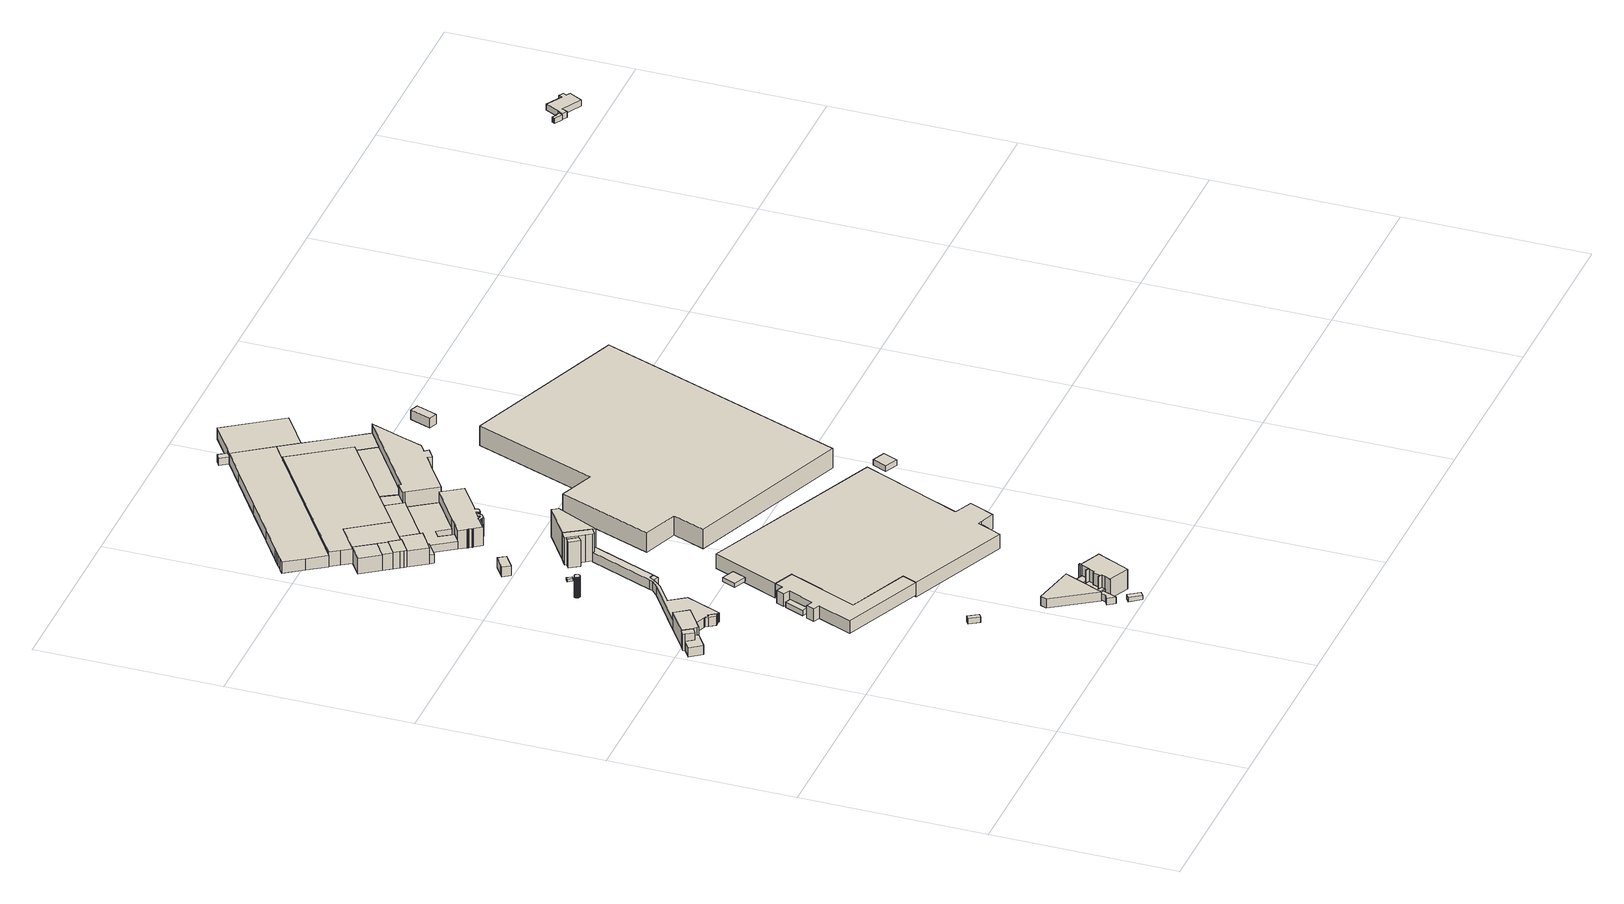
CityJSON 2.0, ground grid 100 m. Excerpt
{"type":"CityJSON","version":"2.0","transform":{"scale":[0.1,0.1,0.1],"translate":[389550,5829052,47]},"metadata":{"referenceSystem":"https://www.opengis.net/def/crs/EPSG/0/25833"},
"CityObjects":{
"building1":{"type":"Building","attributes":{"Gemeindeschluessel":"11000012","BezugspunktDach":"2200","function":"51009_1610","measuredHeight":5.23,"storeysAboveGround":0},"address":[{"country":"Germany","locality":"Berlin"}],"geometry":[{"type":"Solid","lod":"1","boundaries":[[[[0,1,2,3,4,5,6]],[[7,8,9,10,11,12,13]],[[7,13,6,5]],[[8,7,5,4]],[[9,8,4,3]],[[10,9,3,2]],[[11,10,2,1]],[[12,11,1,0]],[[13,12,0,6]]]]}]},
"building2":{"type":"Building","attributes":{"Gemeindeschluessel":"11000012","BezugspunktDach":"2200","function":"31001_2000","measuredHeight":3.01,"storeysAboveGround":1},"address":[{"country":"Germany","locality":"Berlin","thoroughfareNumber":"40 (7)","thoroughfareName":"Quickborner Straße"}],"geometry":[{"type":"Solid","lod":"1","boundaries":[[[[14,15,16,17]],[[18,19,20,21]],[[18,21,17,16]],[[19,18,16,15]],[[20,19,15,14]],[[21,20,14,17]]]]}]},
"building3":{"type":"Building","attributes":{"Gemeindeschluessel":"11000012","BezugspunktDach":"2200","function":"31001_2523","measuredHeight":3.15,"storeysAboveGround":1},"address":[{"country":"Germany","locality":"Berlin","thoroughfareNumber":"40 (3)","thoroughfareName":"Quickborner Straße"}],"geometry":[{"type":"Solid","lod":"1","boundaries":[[[[22,23,24,25]],[[26,27,28,29]],[[26,29,25,24]],[[27,26,24,23]],[[28,27,23,22]],[[29,28,22,25]]]]}]},
"building4":{"type":"Building","attributes":{"Gemeindeschluessel":"11000012","BezugspunktDach":"2200","function":"31001_2140","measuredHeight":11.89,"storeysAboveGround":4},"address":[{"country":"Germany","locality":"Berlin","thoroughfareNumber":"48 (3)","thoroughfareName":"Quickborner Straße"}],"geometry":[{"type":"Solid","lod":"1","boundaries":[[[[30,31,32,33,34,35,36,37,38,39,40,41,42,43,44,45,46,47,48,49,50,51,52,53]],[[54,55,56,57,58,59,60,61,62,63,64,65,66,67,68,69,70,71,72,73,74,75,76,77]],[[54,77,53,52]],[[55,54,52,51]],[[56,55,51,50]],[[57,56,50,49]],[[58,57,49,48]],[[59,58,48,47]],[[60,59,47,46]],[[61,60,46,45]],[[62,61,45,44]],[[63,62,44,43]],[[64,63,43,42]],[[65,64,42,41]],[[66,65,41,40]],[[67,66,40,39]],[[68,67,39,38]],[[69,68,38,37]],[[70,69,37,36]],[[71,70,36,35]],[[72,71,35,34]],[[73,72,34,33]],[[74,73,33,32]],[[75,74,32,31]],[[76,75,31,30]],[[77,76,30,53]]]]}]},
"building5":{"type":"Building","attributes":{"Gemeindeschluessel":"11000012","function":"31001_2142"},"address":[{"country":"Germany","locality":"Berlin","thoroughfareNumber":"48 (1)","thoroughfareName":"Quickborner Straße"}],"children":["building5-1","building5-2","building5-3","building5-4","building5-5","building5-6","building5-7"]},
"building5-1":{"type":"BuildingPart","attributes":{"BezugspunktDach":"2200","measuredHeight":5.34,"storeysAboveGround":1},"parents":["building5"],"geometry":[{"type":"MultiSurface","lod":"1","boundaries":[[[78,79,80,81,82,83]],[[84,85,86,87,88,89]],[[84,89,83,82]],[[86,85,90,85,86,80]],[[86,91,87]],[[88,87,79,78]],[[89,88,78,83]],[[85,84,82,81]],[[81,80,86,85,90]],[[87,91,92,79]],[[80,92,91,86]]]}]},
"building5-2":{"type":"BuildingPart","attributes":{"BezugspunktDach":"2200","measuredHeight":5.48,"storeysAboveGround":1},"parents":["building5"],"geometry":[{"type":"MultiSurface","lod":"1","boundaries":[[[6,5,4,3,2,93,94,95,96,97,98,99,100,101,102,103,104,105,106,107,108,109,110,111]],[[112,113,114,115,116,117,118,119,120,121,122,123,124,125,126,127,128,129,130,131,132,133,134,135]],[[112,135,111,136,137,110]],[[113,112,138,137,139,140,141]],[[114,113,109,108]],[[115,114,108,107]],[[116,115,107,106]],[[117,116,106,105]],[[118,117,142,143,144,104]],[[119,118,145,144,146]],[[120,119,146,147,102]],[[121,120,102,101]],[[122,121,101,100]],[[123,122,100,99]],[[124,123,99,98]],[[125,124,98,97]],[[126,125,97,96]],[[127,126,96,95]],[[128,127,95,94]],[[129,128,94,93]],[[130,129,93,2]],[[131,130,2,3]],[[132,131,3,4]],[[133,132,4,5]],[[134,133,5,6]],[[135,134,6,111]],[[110,137,136,111]],[[141,140,148,109]],[[148,140,139,149]],[[110,149,139,137,138]],[[105,104,144,143,142]],[[146,144,145,104,103]],[[103,102,147,146]]]}]},
"building5-3":{"type":"BuildingPart","attributes":{"BezugspunktDach":"2200","measuredHeight":9.64,"storeysAboveGround":1},"parents":["building5"],"geometry":[{"type":"MultiSurface","lod":"1","boundaries":[[[150,151,152,153,154,155,156,157,158,159]],[[141,140,139,137,136,87,91,86,160,161]],[[141,161,159,158]],[[148,109,158,157]],[[149,148,140,157,156]],[[137,110,149,139,156,155]],[[111,110,137,155,154]],[[87,136,154,153]],[[92,79,153,152]],[[80,92,91,152,151]],[[162,163,80,151,150]],[[161,164,162,160,150,159]],[[140,141,109,148]],[[139,140,148,149]],[[139,149,110,137]],[[136,137,110,111]],[[91,87,79,92]],[[86,91,92,80]],[[160,86,80,163,162]],[[160,162,164,161]]]}]},
"building5-4":{"type":"BuildingPart","attributes":{"BezugspunktDach":"2200","measuredHeight":9.43,"storeysAboveGround":1},"parents":["building5"],"geometry":[{"type":"MultiSurface","lod":"1","boundaries":[[[165,166,163,164,167]],[[161,86,85,84,168]],[[161,168,167,164]],[[80,86,169]],[[81,80,163,166]],[[84,82,81,85,166,165]],[[168,84,165,167]],[[92,91,86,80]],[[169,86,160,162,163]],[[161,164,162,160]],[[85,86,80,81]],[[85,81,82,84]]]}]},
"building5-5":{"type":"BuildingPart","attributes":{"BezugspunktDach":"2200","measuredHeight":15.79,"storeysAboveGround":1},"parents":["building5"],"geometry":[{"type":"MultiSurface","lod":"1","boundaries":[[[170,171,172,173,174,175]],[[176,177,178,147,146,179]],[[176,179,175,174]],[[177,176,174,173]],[[178,177,173,172]],[[147,178,172,171]],[[146,103,102,171,170]],[[147,180,102,103,146]],[[146,170,175,179]]]}]},
"building5-6":{"type":"BuildingPart","attributes":{"BezugspunktDach":"2200","measuredHeight":15.84,"storeysAboveGround":1},"parents":["building5"],"geometry":[{"type":"MultiSurface","lod":"1","boundaries":[[[181,182,183,184,185,186,187,188,189,190]],[[191,179,146,144,143,192,193,194,195,196]],[[191,196,190,189]],[[179,191,189,188]],[[170,175,179,188,187]],[[197,104,103,198,187,186]],[[143,105,104,186,185]],[[192,143,185,184]],[[193,192,184,183]],[[194,193,183,182]],[[199,200,182,181]],[[196,195,181,190]],[[146,179,175,170]],[[144,146,198,103,104,197]],[[144,104,105,143]],[[195,194,200,199]]]}]},
"building5-7":{"type":"BuildingPart","attributes":{"BezugspunktDach":"2200","measuredHeight":15.63,"storeysAboveGround":1},"parents":["building5"],"geometry":[{"type":"MultiSurface","lod":"1","boundaries":[[[201,200,199,202]],[[195,194,203,204]],[[195,204,202,199]],[[203,194,200,201]],[[204,203,201,202]],[[205,194,195,199,200]]]}]},
"building6":{"type":"Building","attributes":{"Gemeindeschluessel":"11000012","BezugspunktDach":"2200","function":"51009_1610","measuredHeight":3.79,"storeysAboveGround":0},"address":[{"country":"Germany","locality":"Berlin"}],"geometry":[{"type":"Solid","lod":"1","boundaries":[[[[206,207,208,209,210]],[[211,212,213,214,215]],[[211,215,210,209]],[[212,211,209,208]],[[213,212,208,207]],[[214,213,207,206]],[[215,214,206,210]]]]}]},
"building7":{"type":"Building","attributes":{"Gemeindeschluessel":"11000012","BezugspunktDach":"2200","function":"51009_1610","measuredHeight":5.2,"storeysAboveGround":0},"address":[{"country":"Germany","locality":"Berlin"}],"geometry":[{"type":"Solid","lod":"1","boundaries":[[[[216,100,99,98,97]],[[217,218,219,220,221]],[[217,221,97,98]],[[218,217,98,99]],[[219,218,99,100]],[[220,219,100,216]],[[221,220,216,97]]]]}]},
"building8":{"type":"Building","attributes":{"Gemeindeschluessel":"11000012","function":"31001_2060"},"address":[{"country":"Germany","locality":"Berlin","thoroughfareNumber":"40 (5)","thoroughfareName":"Quickborner Straße"}],"children":["building8-1","building8-2","building8-3"]},
"building8-1":{"type":"BuildingPart","attributes":{"BezugspunktDach":"2200","measuredHeight":5.19,"storeysAboveGround":1},"parents":["building8"],"geometry":[{"type":"Solid","lod":"1","boundaries":[[[[222,223,224,225,226,227,228]],[[229,230,231,232,233,234,235]],[[229,235,228,227]],[[230,229,227,226]],[[231,230,226,225]],[[232,231,225,224]],[[233,232,236,237,224,223],[236,233,238,239]],[[234,233,223,222]],[[235,234,222,228]],[[238,233,236,239]],[[224,237,236,232]]]]}]},
"building8-2":{"type":"BuildingPart","attributes":{"BezugspunktDach":"2200","measuredHeight":4.82,"storeysAboveGround":1},"parents":["building8"],"geometry":[{"type":"Solid","lod":"1","boundaries":[[[[240,241,242,243,244,245,246,247,248,249,250,251,239,238]],[[236,252,253,254,255,256,257,258,259,260,261,262,263,233]],[[253,252,251,250]],[[254,253,250,249]],[[255,254,249,248]],[[256,255,248,247]],[[257,256,247,246]],[[258,257,246,245]],[[259,258,245,244]],[[260,259,244,243]],[[261,260,243,242]],[[262,261,242,241]],[[263,262,241,240]],[[233,263,240,238]],[[236,233,238,239]],[[252,236,239,251]]]]}]},
"building8-3":{"type":"BuildingPart","attributes":{"BezugspunktDach":"2200","measuredHeight":5.19,"storeysAboveGround":1},"parents":["building8"],"geometry":[{"type":"Solid","lod":"1","boundaries":[[[[264,265,266,267,268,224,237]],[[232,269,270,271,272,252,236]],[[269,232,224,268]],[[270,269,268,267]],[[271,270,267,266]],[[272,271,266,265]],[[252,272,265,264]],[[239,251,252,264,237]],[[232,236,239,237,224]],[[236,252,251,239]]]]}]},
"building9":{"type":"Building","attributes":{"Gemeindeschluessel":"11000012","BezugspunktDach":"2200","function":"31001_2463","measuredHeight":2.55,"storeysAboveGround":1},"address":[{"country":"Germany","locality":"Berlin","thoroughfareNumber":"40 (4)","thoroughfareName":"Quickborner Straße"}],"geometry":[{"type":"Solid","lod":"1","boundaries":[[[[273,274,275,276]],[[277,278,279,280]],[[277,280,276,275]],[[278,277,275,274]],[[279,278,274,273]],[[280,279,273,276]]]]}]},
"building10":{"type":"Building","attributes":{"Gemeindeschluessel":"11000012","BezugspunktDach":"2200","function":"31001_2523","measuredHeight":1.41,"storeysAboveGround":1},"address":[{"country":"Germany","locality":"Berlin","thoroughfareNumber":"48 (4)","thoroughfareName":"Quickborner Straße"}],"geometry":[{"type":"Solid","lod":"1","boundaries":[[[[281,282,283,284]],[[285,286,287,288]],[[285,288,284,283]],[[286,285,283,282]],[[287,286,282,281]],[[288,287,281,284]]]]}]},
"building11":{"type":"Building","attributes":{"Gemeindeschluessel":"11000012","BezugspunktDach":"2200","function":"31001_2463","measuredHeight":2.36,"storeysAboveGround":1},"address":[{"country":"Germany","locality":"Berlin","thoroughfareNumber":"40 (2)","thoroughfareName":"Quickborner Straße"}],"geometry":[{"type":"Solid","lod":"1","boundaries":[[[[289,290,291,292]],[[293,294,295,296]],[[293,296,292,291]],[[294,293,291,290]],[[295,294,290,289]],[[296,295,289,292]]]]}]},
"building12":{"type":"Building","attributes":{"Gemeindeschluessel":"11000012","BezugspunktDach":"2200","function":"51009_1610","measuredHeight":5.65,"storeysAboveGround":0},"address":[{"country":"Germany","locality":"Berlin"}],"geometry":[{"type":"Solid","lod":"1","boundaries":[[[[297,298,299,300,301]],[[302,303,304,305,306]],[[302,306,301,300]],[[303,302,300,299]],[[304,303,299,298]],[[305,304,298,297]],[[306,305,297,301]]]]}]},
"building13":{"type":"Building","attributes":{"Gemeindeschluessel":"11000012","BezugspunktDach":"2200","function":"31001_2020","measuredHeight":11.78,"storeysAboveGround":3},"address":[{"country":"Germany","locality":"Berlin","thoroughfareNumber":"40","thoroughfareName":"Quickborner Straße"}],"geometry":[{"type":"Solid","lod":"1","boundaries":[[[[307,308,309,310,311,312,313,314,315,316,317,318,319,320,321,322,323,324,325,326,327,328]],[[261,260,259,258,257,256,255,254,253,252,272,271,270,329,330,331,332,333,334,335,336,337]],[[261,337,328,327]],[[260,261,327,326]],[[259,260,326,325]],[[258,259,325,324]],[[257,258,324,323]],[[256,257,323,322]],[[255,256,322,321]],[[254,255,321,320]],[[253,254,320,319]],[[252,253,319,318]],[[272,252,318,317]],[[271,272,317,316]],[[270,271,316,315]],[[329,270,315,314]],[[330,329,314,313]],[[331,330,313,312]],[[332,331,312,311]],[[333,332,311,310]],[[334,333,310,309]],[[335,334,309,308]],[[336,335,308,307]],[[337,336,307,328]]]]}]},
"building14":{"type":"Building","attributes":{"Gemeindeschluessel":"11000012","function":"31001_2100"},"address":[{"country":"Germany","locality":"Berlin","thoroughfareNumber":"1 (4)","thoroughfareName":"Zerpenschleuser Ring"}],"children":["building14-1","building14-2","building14-3","building14-4","building14-5","building14-6"]},
"building14-1":{"type":"BuildingPart","attributes":{"BezugspunktDach":"2200","measuredHeight":8.54,"storeysAboveGround":2},"parents":["building14"],"geometry":[{"type":"MultiSurface","lod":"1","boundaries":[[[338,339,340,341,342,343,344]],[[345,346,347,348,349,350,351]],[[345,351,344,343]],[[346,345,343,342]],[[347,346,342,341]],[[350,349,352,353,338]],[[348,347,341,340]],[[349,348,340,339]],[[339,338,353,352]],[[344,351,350,338]]]}]},
"building14-2":{"type":"BuildingPart","attributes":{"BezugspunktDach":"2200","measuredHeight":9.88,"storeysAboveGround":2},"parents":["building14"],"geometry":[{"type":"MultiSurface","lod":"1","boundaries":[[[354,355,356,357,358,359]],[[349,348,360,361,362,363]],[[364,365,359,358]],[[349,363,366,367,352]],[[368,340,339,358,357]],[[369,370,371,357,356]],[[361,360,356,355]],[[362,361,355,354]],[[363,362,354,359]],[[352,367,366,365,364]],[[348,349,339,340,368]],[[360,348,372,340,371,370,369]]]}]},
"building14-3":{"type":"BuildingPart","attributes":{"BezugspunktDach":"2200","measuredHeight":9.38,"storeysAboveGround":2},"parents":["building14"],"geometry":[{"type":"MultiSurface","lod":"1","boundaries":[[[373,374,375,376,370]],[[347,377,378,379,360]],[[347,341,340,348,380,360,348,371,376]],[[377,347,376,375]],[[378,377,375,374]],[[381,382,383,384,385,379,378,374,373]],[[360,379,373,370]],[[380,348,340,341,347]],[[370,371,348,360]],[[385,384,383,382,381]]]}]},
"building14-4":{"type":"BuildingPart","attributes":{"BezugspunktDach":"2200","measuredHeight":9.22,"storeysAboveGround":2},"parents":["building14"],"geometry":[{"type":"MultiSurface","lod":"1","boundaries":[[[386,387,388,389,390]],[[391,351,350,392,393]],[[391,393,390,389]],[[351,391,389,388]],[[338,344,388,387]],[[392,350,394,353,395,396]],[[393,392,386,390]],[[350,351,344,338]],[[396,395,353,394,387,386]]]}]},
"building14-5":{"type":"BuildingPart","attributes":{"BezugspunktDach":"2200","measuredHeight":9.21,"storeysAboveGround":2},"parents":["building14"],"geometry":[{"type":"MultiSurface","lod":"1","boundaries":[[[365,364,397,398]],[[353,352,367,395]],[[353,387,386,398,397]],[[339,338,399,397,364]],[[395,367,365,398]],[[395,386,387,353]],[[352,353,399,338,339]],[[400,367,352,364,365]]]}]},
"building14-6":{"type":"BuildingPart","attributes":{"BezugspunktDach":"2200","measuredHeight":5.09,"storeysAboveGround":2},"parents":["building14"],"geometry":[{"type":"Solid","lod":"1","boundaries":[[[[401,402,382,381]],[[383,403,404,384]],[[403,383,382,402]],[[404,403,402,401]],[[384,404,401,381]],[[383,384,381,382]]]]}]},
"building15":{"type":"Building","attributes":{"Gemeindeschluessel":"11000012","function":"31001_2111"},"address":[{"country":"Germany","locality":"Berlin","thoroughfareNumber":"40 (1)","thoroughfareName":"Quickborner Straße"}],"children":["building15-1","building15-2"]},
"building15-1":{"type":"BuildingPart","attributes":{"BezugspunktDach":"2200","measuredHeight":8.39,"storeysAboveGround":1},"parents":["building15"],"geometry":[{"type":"MultiSurface","lod":"1","boundaries":[[[405,406,407,408,409,410,411,412,413,414,415,416,417,418,419,420]],[[421,422,423,424,425,426,427,428,429,430,431,432,433,434,435,436]],[[421,436,420,419],[437,438,419,420]],[[422,421,419,438,439,418]],[[423,422,418,417]],[[424,423,417,416]],[[425,424,416,415]],[[426,425,415,414]],[[427,426,414,413]],[[428,427,413,412]],[[429,428,412,411]],[[430,429,411,410]],[[431,430,410,409]],[[432,431,409,408]],[[433,432,408,407]],[[434,433,407,406]],[[435,434,406,440,441]],[[436,435,405,420],[441,437,420,405]],[[419,438,437,420]],[[418,439,438,419]],[[441,440,406,405]],[[420,437,441,405]]]}]},
"building15-2":{"type":"BuildingPart","attributes":{"BezugspunktDach":"2200","measuredHeight":7.33,"storeysAboveGround":1},"parents":["building15"],"geometry":[{"type":"Solid","lod":"1","boundaries":[[[[406,405,420,419,418,442,443,444,445,446,447,448,449,450]],[[451,452,453,454,455,456,457,458,439,438,437,441,440,459]],[[451,459,450,449]],[[452,451,449,448]],[[453,452,448,447]],[[454,453,447,446]],[[455,454,446,445]],[[456,455,445,444]],[[457,456,444,443]],[[458,457,443,442]],[[439,458,442,418]],[[459,440,406,450]],[[439,418,419,438]],[[437,438,419,420]],[[441,437,420,405]],[[440,441,405,406]]]]}]},
"building16":{"type":"Building","attributes":{"Gemeindeschluessel":"11000012","BezugspunktDach":"2200","function":"51009_1610","measuredHeight":10.69,"storeysAboveGround":0},"address":[{"country":"Germany","locality":"Berlin"}],"geometry":[{"type":"Solid","lod":"1","boundaries":[[[[460,461,462,463,464,465,466,467,468,469,470,471,472,473,474,475,476,477,478,479,480,481,482,483,484,485,486,487,488]],[[489,490,491,492,493,494,495,496,497,498,499,500,501,502,503,504,505,506,507,508,509,510,511,512,513,514,515,516,517]],[[489,517,488,487]],[[490,489,487,486]],[[491,490,486,485]],[[492,491,485,484]],[[493,492,484,483]],[[494,493,483,482]],[[495,494,482,481]],[[496,495,481,480]],[[497,496,480,479]],[[498,497,479,478]],[[499,498,478,477]],[[500,499,477,476]],[[501,500,476,475]],[[502,501,475,474]],[[503,502,474,473]],[[504,503,473,472]],[[505,504,472,471]],[[506,505,471,470]],[[507,506,470,469]],[[508,507,469,468]],[[509,508,468,467]],[[510,509,467,466]],[[511,510,466,465]],[[512,511,465,464]],[[513,512,464,463]],[[514,513,463,462]],[[515,514,462,461]],[[516,515,461,460]],[[517,516,460,488]]]]}]},
"building17":{"type":"Building","attributes":{"Gemeindeschluessel":"11000012","BezugspunktDach":"2200","function":"31001_2100","measuredHeight":4.35,"storeysAboveGround":1},"address":[{"country":"Germany","locality":"Berlin","thoroughfareNumber":"1 (2)","thoroughfareName":"Zerpenschleuser Ring"}],"geometry":[{"type":"Solid","lod":"1","boundaries":[[[[518,519,520,521,522,523,524,525,526,527]],[[528,529,530,531,532,533,534,535,536,537]],[[528,537,527,526]],[[529,528,526,525]],[[530,529,525,524]],[[531,530,524,523]],[[532,531,523,522]],[[533,532,522,521]],[[534,533,521,520]],[[535,534,520,519]],[[536,535,519,518]],[[537,536,518,527]]]]}]},
"building18":{"type":"Building","attributes":{"Gemeindeschluessel":"11000012","BezugspunktDach":"2200","function":"31001_2020","measuredHeight":10.64,"storeysAboveGround":3},"address":[{"country":"Germany","locality":"Berlin","thoroughfareNumber":"1","thoroughfareName":"Zerpenschleuser Ring"}],"geometry":[{"type":"Solid","lod":"1","boundaries":[[[[538,539,540,541,542,543,544,545,546,547,548,549,550,551,552,553,554,555,556,557,558,559,560,561,562,563,564,565,566,567,568,569,570,571,572,573,574,575,576,577,578,579,580,581]],[[534,531,530,582,583,584,585,586,587,588,589,590,591,592,593,594,595,596,597,598,599,600,601,602,603,604,605,606,607,608,609,610,611,612,613,614,615,616,617,618,619,620,621,535]],[[534,535,581,580]],[[531,534,580,579]],[[530,531,579,578]],[[582,530,578,577]],[[583,582,577,576]],[[584,583,576,575]],[[585,584,575,574]],[[586,585,574,573]],[[587,586,573,572]],[[588,587,572,571]],[[589,588,571,570]],[[590,589,570,569]],[[591,590,569,568]],[[592,591,568,567]],[[593,592,567,566]],[[594,593,566,565]],[[595,594,565,564]],[[596,595,564,563]],[[597,596,563,562]],[[598,597,562,561]],[[599,598,561,560]],[[600,599,560,559]],[[601,600,559,558]],[[602,601,558,557]],[[603,602,557,556]],[[604,603,556,555]],[[605,604,555,554]],[[606,605,554,553]],[[607,606,553,552]],[[608,607,552,551]],[[609,608,551,550]],[[610,609,550,549]],[[611,610,549,548]],[[612,611,548,547]],[[613,612,547,546]],[[614,613,546,545]],[[615,614,545,544]],[[616,615,544,543]],[[617,616,543,542]],[[618,617,542,541]],[[619,618,541,540]],[[620,619,540,539]],[[621,620,539,538]],[[535,621,538,581]]]]}]},
"building19":{"type":"Building","attributes":{"Gemeindeschluessel":"11000012","BezugspunktDach":"2200","function":"51009_1610","measuredHeight":5.37,"storeysAboveGround":0},"address":[{"country":"Germany","locality":"Berlin"}],"geometry":[{"type":"Solid","lod":"1","boundaries":[[[[622,623,624,625]],[[626,627,628,629]],[[626,629,625,624]],[[627,626,624,623]],[[628,627,623,622]],[[629,628,622,625]]]]}]},
"building20":{"type":"Building","attributes":{"Gemeindeschluessel":"11000012","function":"31001_2111"},"address":[{"country":"Germany","locality":"Berlin","thoroughfareNumber":"1 (3)","thoroughfareName":"Zerpenschleuser Ring"}],"children":["building20-1","building20-2","building20-3","building20-4","building20-5","building20-6","building20-7","building20-8","building20-9"]},
"building20-1":{"type":"BuildingPart","attributes":{"BezugspunktDach":"2200","measuredHeight":6.52,"storeysAboveGround":1},"parents":["building20"],"geometry":[{"type":"MultiSurface","lod":"1","boundaries":[[[630,631,632,633,634,635,636,637,638,639,640,641,642,643]],[[644,645,646,647,648,649,650,651,652,653,654,655,656,657]],[[644,657,643,642]],[[645,644,642,641]],[[646,645,641,640]],[[647,646,640,639]],[[648,647,639,638]],[[649,648,638,637]],[[650,649,637,636]],[[651,650,636,635]],[[652,651,635,634]],[[658,632,633,632]],[[655,654,659,660,661]],[[656,655,631,630]],[[657,656,630,643]],[[653,652,634,633]],[[654,653,633,632,658]],[[661,660,659,632,631]]]}]},
"building20-2":{"type":"BuildingPart","attributes":{"BezugspunktDach":"2200","measuredHeight":5.79,"storeysAboveGround":1},"parents":["building20"],"geometry":[{"type":"MultiSurface","lod":"1","boundaries":[[[662,663,664,665,666,667,668]],[[669,670,671,672,673,674,675]],[[669,675,668,667]],[[670,669,667,346,676]],[[673,672,664,663]],[[674,673,663,662]],[[675,674,662,668]],[[676,346,667,666]],[[671,677,678,665]],[[670,666,678,677]],[[679,672,671,665,664]]]}]},
"building20-3":{"type":"BuildingPart","attributes":{"BezugspunktDach":"2200","measuredHeight":7.46,"storeysAboveGround":1},"parents":["building20"],"geometry":[{"type":"MultiSurface","lod":"1","boundaries":[[[680,681,682,683,684,685]],[[686,687,688,671,677,670]],[[686,670,666,676,689]],[[678,665,671,681,680]],[[666,678,677,680,685]],[[689,676,666,685,684]],[[687,686,684,683]],[[688,690,687,683,682]],[[671,688,682,681]],[[677,671,665,678]],[[670,677,678,666]]]}]},
"building20-4":{"type":"BuildingPart","attributes":{"BezugspunktDach":"2200","measuredHeight":6.27,"storeysAboveGround":1},"parents":["building20"],"geometry":[{"type":"MultiSurface","lod":"1","boundaries":[[[691,692,693,694,695]],[[696,697,698,688,686]],[[696,686,684,689,699,694]],[[684,683,682,691,695]],[[700,688,687]],[[695,694,699,689,684]],[[696,694,693,697]],[[701,698,697,693,692]],[[698,692,691,688]],[[702,686,700,687,683,684]],[[687,688,682,683]]]}]},
"building20-5":{"type":"BuildingPart","attributes":{"BezugspunktDach":"2200","measuredHeight":6.49,"storeysAboveGround":1},"parents":["building20"],"geometry":[{"type":"MultiSurface","lod":"1","boundaries":[[[703,704,705,706,707,633,632]],[[653,708,709,710,697,696,654]],[[709,708,707,706]],[[710,709,706,705]],[[694,693,704,703]],[[654,696,699,660]],[[654,632,633,653]],[[708,653,633,707]],[[693,697,710,705,704]],[[696,697,693,694]],[[660,699,703,632]]]}]},
"building20-6":{"type":"BuildingPart","attributes":{"BezugspunktDach":"2200","measuredHeight":6.54,"storeysAboveGround":1},"parents":["building20"],"geometry":[{"type":"MultiSurface","lod":"1","boundaries":[[[707,711,712,713,714,634]],[[715,716,717,718,708,652]],[[719,720,634,714]],[[715,652,721,722]],[[716,715,714,713]],[[717,716,713,712]],[[718,717,712,711]],[[708,718,711,707]],[[633,707,708,707,634]],[[722,721,720,719]],[[652,653,633,634]],[[653,708,707,633]]]}]},
"building20-7":{"type":"BuildingPart","attributes":{"BezugspunktDach":"2200","measuredHeight":8.55,"storeysAboveGround":1},"parents":["building20"],"geometry":[{"type":"MultiSurface","lod":"1","boundaries":[[[723,724,343,342,725,726,727]],[[660,699,346,345,391,728,661]],[[729,632,631,727,726]],[[699,703,632,726,725]],[[730,667,666,685,684,695,694,725,342]],[[345,346,342,343]],[[391,345,343,724]],[[728,391,724,723]],[[661,728,723,727]],[[660,661,731,631,632,729]],[[660,632,703,699]],[[346,676,666,667,730]],[[732,676,689,684,685,666]],[[689,699,694,695,684]]]}]},
"building20-8":{"type":"BuildingPart","attributes":{"BezugspunktDach":"2200","measuredHeight":11.97,"storeysAboveGround":1},"parents":["building20"],"geometry":[{"type":"MultiSurface","lod":"1","boundaries":[[[733,734,735,736,737,738,739,740,741,742,743,744,745,746]],[[747,748,749,750,751,752,753,754,755,756,757,758,759,760]],[[682,681,671,688,747,760,746,745]],[[692,691,745,744]],[[748,747,688,698]],[[749,748,698,697,693,692,761,744,743],[697,710,705,704]],[[750,749,743,742]],[[751,750,742,741]],[[752,751,741,740]],[[753,752,740,739]],[[754,753,739,738]],[[755,754,738,737]],[[756,755,737,736]],[[757,756,736,735]],[[758,757,735,734]],[[759,758,734,733]],[[665,664,733,746]],[[760,759,762,672,671,763]],[[688,671,681,682]],[[698,688,691,692]],[[761,692,693,697,698]],[[705,710,697,704]],[[763,671,672,762,664,665]]]}]},
"building20-9":{"type":"BuildingPart","attributes":{"BezugspunktDach":"2200","measuredHeight":5.06,"storeysAboveGround":1},"parents":["building20"],"geometry":[{"type":"Solid","lod":"1","boundaries":[[[[720,719,764,765]],[[766,722,721,767]],[[766,767,765,764]],[[722,766,764,719]],[[767,721,720,765]],[[721,722,719,720]]]]}]},
"building21":{"type":"Building","attributes":{"Gemeindeschluessel":"11000012","BezugspunktDach":"2200","function":"51009_1610","measuredHeight":6.4,"storeysAboveGround":0},"address":[{"country":"Germany","locality":"Berlin"}],"geometry":[{"type":"Solid","lod":"1","boundaries":[[[[768,769,770,771]],[[425,772,427,426]],[[425,426,771,770]],[[772,425,770,769]],[[427,772,769,768]],[[426,427,768,771]]]]}]},
"building22":{"type":"Building","attributes":{"Gemeindeschluessel":"11000012","BezugspunktDach":"2200","function":"31001_2143","measuredHeight":11.35,"storeysAboveGround":1},"address":[{"country":"Germany","locality":"Berlin","thoroughfareNumber":"22 (1)","thoroughfareName":"Zerpenschleuser Ring"}],"geometry":[{"type":"Solid","lod":"1","boundaries":[[[[773,774,775,776,777,778,779,780]],[[781,782,783,784,785,786,787,788]],[[781,788,780,779]],[[782,781,779,778]],[[783,782,778,777]],[[784,783,777,776]],[[785,784,776,775]],[[786,785,775,774]],[[787,786,774,773]],[[788,787,773,780]]]]}]},
"building23":{"type":"Building","attributes":{"Gemeindeschluessel":"11000012","BezugspunktDach":"2200","function":"31001_2000","measuredHeight":3.27,"storeysAboveGround":1},"address":[{"country":"Germany","locality":"Berlin","thoroughfareNumber":"40 (8)","thoroughfareName":"Quickborner Straße"}],"geometry":[{"type":"Solid","lod":"1","boundaries":[[[[789,790,791,792]],[[793,794,795,796]],[[793,796,792,791]],[[794,793,791,790]],[[795,794,790,789]],[[796,795,789,792]]]]}]},
"building24":{"type":"Building","attributes":{"Gemeindeschluessel":"11000012","BezugspunktDach":"2200","function":"51009_1610","measuredHeight":5.36,"storeysAboveGround":0},"address":[{"country":"Germany","locality":"Berlin"}],"geometry":[{"type":"Solid","lod":"1","boundaries":[[[[797,798,799,800]],[[801,802,803,804]],[[801,804,800,799]],[[802,801,799,798]],[[803,802,798,797]],[[804,803,797,800]]]]}]},
"building25":{"type":"Building","attributes":{"Gemeindeschluessel":"11000003","BezugspunktDach":"2200","function":"31001_2723","measuredHeight":2.9,"storeysAboveGround":1},"address":[{"country":"Germany","locality":"Berlin","thoroughfareNumber":"15 (3)","thoroughfareName":"Centweg"}],"geometry":[{"type":"Solid","lod":"1","boundaries":[[[[805,806,807,808,809,810,811,812]],[[813,814,815,816,817,818,819,820]],[[813,820,812,811]],[[814,813,811,810]],[[815,814,810,809]],[[816,815,809,808]],[[817,816,808,807]],[[818,817,807,806]],[[819,818,806,805]],[[820,819,805,812]]]]}]},
"building26":{"type":"Building","attributes":{"Gemeindeschluessel":"11000003","BezugspunktDach":"2200","function":"31001_1010","measuredHeight":4.16,"storeysAboveGround":1},"address":[{"country":"Germany","locality":"Berlin","thoroughfareNumber":"13","thoroughfareName":"Centweg"}],"geometry":[{"type":"Solid","lod":"1","boundaries":[[[[821,822,823,824,825,826,827,828,829,830,831,832,833,834]],[[835,836,837,838,839,840,841,842,843,844,845,846,847,848]],[[835,848,834,833]],[[836,835,833,832]],[[837,836,832,831]],[[838,837,831,830]],[[839,838,830,829]],[[840,839,829,828]],[[841,840,828,827]],[[842,841,827,826]],[[843,842,826,825]],[[844,843,825,824]],[[845,844,824,823]],[[846,845,823,822]],[[847,846,822,821]],[[848,847,821,834]]]]}]}
},
"vertices":[
[305,1932,70],[328,1899,70],[351,1902,70],[322,1944,70],[310,1936,70],[304,1946,70],[293,1951,70],[304,1946,17],[310,1936,17],[322,1944,17],[351,1902,17],[328,1899,17],[305,1932,17],[293,1951,17],
[803,689,41],[824,702,41],[789,755,41],[768,741,41],[789,755,10],[824,702,10],[803,689,10],[768,741,10],
[589,1519,45],[632,1623,45],[603,1635,45],[558,1532,45],[603,1635,13],[632,1623,13],[589,1519,13],[558,1532,13],
[325,2630,139],[326,2626,139],[328,2623,139],[331,2620,139],[334,2618,139],[338,2618,139],[342,2618,139],[346,2619,139],[349,2621,139],[352,2624,139],[354,2627,139],[355,2631,139],[355,2635,139],[354,2639,139],[352,2642,139],[349,2645,139],[345,2647,139],[341,2648,139],[337,2647,139],[334,2646,139],[330,2644,139],[328,2641,139],[326,2638,139],[325,2634,139],[326,2638,20],[328,2641,20],[330,2644,20],[334,2646,20],[337,2647,20],[341,2648,20],[345,2647,20],[349,2645,20],[352,2642,20],[354,2639,20],[355,2635,20],[355,2631,20],[354,2627,20],[352,2624,20],[349,2621,20],[346,2619,20],[342,2618,20],[338,2618,20],[334,2618,20],[331,2620,20],[328,2623,20],[326,2626,20],[325,2630,20],[325,2634,20],
[52,1868,71],[136,1924,71],[120,1946,71],[86,1925,71],[58,1966,71],[8,1932,71],[58,1966,18],[86,1925,18],[120,1946,18],[136,1924,18],[52,1868,18],[8,1932,18],[86,1925,21],[132,1929,18],[132,1929,71],
[362,1898,70],[440,2089,70],[381,2176,70],[495,2255,70],[534,2302,70],[540,2309,70],[551,2329,70],[576,2318,70],[710,2650,70],[720,2671,70],[710,2686,70],[676,2663,70],[671,2670,70],[529,2321,70],[522,2303,70],[483,2268,70],[222,2091,70],[273,2017,70],[219,1979,70],[273,2017,15],[222,2091,15],[483,2268,15],[522,2303,15],[529,2321,15],[671,2670,15],[676,2663,15],[710,2686,15],[720,2671,15],[710,2650,15],[576,2318,15],[551,2329,15],[540,2309,15],[534,2302,15],[495,2255,15],[381,2176,15],[440,2089,15],[362,1898,15],[351,1902,15],[322,1944,15],[310,1936,15],[304,1946,15],[293,1951,15],[219,1979,15],[219,1979,18],[273,2017,18],[273,2017,27],[269,2022,18],[226,2086,18],[222,2091,18],[671,2670,45],[671,2670,21],[676,2663,21],[676,2663,35],[710,2686,21],[720,2671,21],[226,2086,70],[269,2022,70],
[88,1992,114],[120,1946,114],[132,1929,114],[136,1924,114],[219,1979,114],[273,2017,114],[269,2022,114],[226,2086,114],[222,2091,114],[84,1997,114],[88,1992,18],[84,1997,18],[88,1992,113],[120,1946,113],[84,1997,113],
[58,1966,113],[86,1925,113],[52,1976,113],[52,1976,18],[120,1946,97],
[710,2686,178],[720,2671,178],[834,2906,178],[817,2929,178],[811,2937,178],[631,2815,178],[811,2937,21],[817,2929,21],[834,2906,21],[631,2815,21],[720,2671,25],
[595,2779,179],[630,2727,179],[649,2700,179],[650,2701,179],[671,2670,179],[676,2663,179],[710,2686,179],[631,2815,179],[594,2790,179],[589,2787,179],[594,2790,21],[650,2701,21],[649,2700,21],[630,2727,21],[595,2779,21],[589,2787,21],[676,2663,31],[710,2686,46],[595,2779,171],[630,2727,171],
[604,2708,171],[569,2761,171],[604,2708,21],[569,2761,21],[630,2727,133],
[1194,120,45],[1226,198,45],[1205,207,45],[1190,174,45],[1168,160,45],[1190,174,7],[1205,207,7],[1226,198,7],[1194,120,7],[1168,160,7],
[564,2289,70],[540,2309,18],[551,2329,18],[576,2318,18],[564,2289,18],[534,2302,18],
[1190,196,61],[1196,210,61],[1259,351,61],[1258,351,61],[1287,415,61],[1050,463,61],[1036,430,61],[1050,463,9],[1287,415,9],[1258,351,9],[1259,351,9],[1196,210,9],[1190,196,9],[1036,430,9],[1241,310,9],[1241,310,61],[1196,210,51],[1241,310,51],
[1205,207,51],[1226,198,51],[1236,193,51],[1245,214,51],[1225,222,51],[1226,224,51],[1236,220,51],[1254,261,51],[1263,258,51],[1277,290,51],[1258,298,51],[1260,302,51],[1260,302,9],[1258,298,9],[1277,290,9],[1263,258,9],[1254,261,9],[1236,220,9],[1226,224,9],[1225,222,9],[1245,214,9],[1236,193,9],[1226,198,9],[1205,207,9],
[1260,302,61],[1279,294,61],[1298,337,61],[1292,339,61],[1291,337,61],[1291,337,9],[1292,339,9],[1298,337,9],[1279,294,9],
[1270,9,33],[1293,25,33],[1253,86,33],[1228,70,33],[1253,86,8],[1293,25,8],[1270,9,8],[1228,70,8],
[465,2699,35],[478,2708,35],[462,2733,35],[448,2724,35],[462,2733,21],[478,2708,21],[465,2699,21],[448,2724,21],
[758,1904,37],[789,1977,37],[720,2008,37],[688,1933,37],[720,2008,13],[789,1977,13],[758,1904,13],[688,1933,13],
[410,3003,77],[483,3053,77],[456,3093,77],[396,3052,77],[383,3042,77],[396,3052,20],[456,3093,20],[483,3053,20],[410,3003,20],[383,3042,20],
[1224,161,123],[1337,111,123],[1338,110,123],[1420,292,123],[1417,293,123],[1304,343,123],[1306,350,123],[1298,353,123],[1292,339,123],[1298,337,123],[1279,294,123],[1260,302,123],[1258,298,123],[1277,290,123],[1263,258,123],[1254,261,123],[1236,220,123],[1226,224,123],[1225,222,123],[1245,214,123],[1236,193,123],[1222,162,123],[1298,353,9],[1306,350,9],[1304,343,9],[1417,293,9],[1420,292,9],[1338,110,9],[1337,111,9],[1224,161,9],[1222,162,9],
[326,3673,105],[357,3626,105],[395,3570,105],[423,3590,105],[547,3676,105],[406,3880,105],[256,3778,105],[406,3880,20],[547,3676,20],[423,3590,20],[395,3570,20],[357,3626,20],[326,3673,20],[256,3778,20],[357,3626,21],[326,3673,21],
[290,3540,116],[302,3523,116],[310,3512,116],[395,3570,116],[357,3626,116],[271,3569,116],[310,3512,20],[302,3523,20],[290,3540,20],[271,3569,20],[357,3626,113],[271,3569,113],[271,3569,43],[271,3569,21],[395,3570,100],[310,3512,83],[310,3512,114],[395,3570,114],[395,3570,77],
[374,3417,114],[457,3472,114],[489,3494,114],[423,3590,114],[489,3494,20],[457,3472,20],[374,3417,20],[398,3573,20],[374,3417,72],[457,3472,72],[457,3472,21],[374,3417,21],[374,3417,31],
[239,3615,112],[326,3673,112],[256,3778,112],[251,3775,112],[168,3719,112],[251,3775,20],[239,3615,20],[168,3719,20],[326,3673,78],[239,3615,21],[239,3615,41],
[326,3673,113],[239,3615,113],[326,3673,63],[271,3569,69],
[388,3397,72],[470,3453,72],[470,3453,21],[388,3397,21],
[962,1151,85],[927,1070,85],[1482,831,85],[1523,925,85],[1541,966,85],[1564,956,85],[1640,925,85],[1700,1062,85],[1625,1096,85],[1602,1107,85],[1661,1241,85],[1840,1653,85],[841,2086,85],[684,1720,85],[794,1672,85],[631,1294,85],[794,1672,1],[684,1720,1],[841,2086,1],[1840,1653,1],[1661,1241,1],[1602,1107,1],[1625,1096,1],[1700,1062,1],[1640,925,1],[1564,956,1],[1541,966,1],[1523,925,1],[1482,831,1],[927,1070,1],[962,1151,1],[631,1294,1],[631,1294,12],[794,1672,12],[684,1720,12],[927,1070,12],[962,1151,12],
[665,1676,85],[627,1692,85],[608,1647,85],[645,1631,85],[585,1491,85],[547,1507,85],[528,1462,85],[566,1446,85],[486,1260,85],[566,1446,12],[528,1462,12],[547,1507,12],[585,1491,12],[645,1631,12],[608,1647,12],[627,1692,12],[665,1676,12],[486,1260,12],
[630,3228,128],[677,3258,128],[682,3259,128],[686,3259,128],[690,3258,128],[694,3256,128],[698,3254,128],[701,3251,128],[726,3269,128],[726,3273,128],[726,3278,128],[727,3283,128],[729,3288,128],[732,3292,128],[741,3298,128],[738,3303,128],[710,3285,128],[711,3282,128],[711,3279,128],[711,3276,128],[709,3274,128],[707,3272,128],[704,3270,128],[702,3270,128],[699,3270,128],[696,3271,128],[694,3273,128],[692,3275,128],[628,3232,128],[692,3275,21],[694,3273,21],[696,3271,21],[699,3270,21],[702,3270,21],[704,3270,21],[707,3272,21],[709,3274,21],[711,3276,21],[711,3279,21],[711,3282,21],[710,3285,21],[738,3303,21],[741,3298,21],[732,3292,21],[729,3288,21],[727,3283,21],[726,3278,21],[726,3273,21],[726,3269,21],[701,3251,21],[698,3254,21],[694,3256,21],[690,3258,21],[686,3259,21],[682,3259,21],[677,3258,21],[630,3228,21],[628,3232,21],
[470,3453,62],[552,3332,62],[608,3370,62],[560,3441,62],[602,3469,62],[649,3398,62],[856,3540,62],[762,3679,62],[489,3494,62],[457,3472,62],[489,3494,18],[762,3679,18],[856,3540,18],[649,3398,18],[602,3469,18],[560,3441,18],[608,3370,18],[552,3332,18],[470,3453,18],[457,3472,18],
[579,3293,125],[579,3287,125],[581,3285,125],[584,3286,125],[593,3273,125],[590,3271,125],[592,3268,125],[598,3267,125],[626,3225,125],[630,3228,125],[628,3232,125],[692,3275,125],[694,3273,125],[696,3271,125],[699,3270,125],[702,3270,125],[704,3270,125],[707,3272,125],[709,3274,125],[711,3276,125],[711,3279,125],[711,3282,125],[710,3285,125],[738,3303,125],[741,3298,125],[743,3295,125],[745,3293,125],[748,3291,125],[751,3290,125],[754,3289,125],[757,3290,125],[770,3299,125],[771,3302,125],[772,3305,125],[772,3308,125],[771,3311,125],[770,3314,125],[768,3317,125],[766,3320,125],[928,3432,125],[856,3540,125],[649,3398,125],[608,3370,125],[552,3332,125],[928,3432,18],[766,3320,18],[768,3317,18],[770,3314,18],[771,3311,18],[772,3308,18],[772,3305,18],[771,3302,18],[770,3299,18],[757,3290,18],[754,3289,18],[751,3290,18],[748,3291,18],[745,3293,18],[743,3295,18],[741,3298,18],[738,3303,18],[710,3285,18],[711,3282,18],[711,3279,18],[711,3276,18],[709,3274,18],[707,3272,18],[704,3270,18],[702,3270,18],[699,3270,18],[696,3271,18],[694,3273,18],[692,3275,18],[628,3232,18],[630,3228,18],[626,3225,18],[598,3267,18],[592,3268,18],[590,3271,18],[593,3273,18],[584,3286,18],[581,3285,18],[579,3287,18],[579,3293,18],
[1546,914,65],[1564,956,65],[1541,966,65],[1523,925,65],[1541,966,11],[1564,956,11],[1546,914,11],[1523,925,11],
[117,3973,84],[183,3875,84],[926,4382,84],[1035,4456,84],[900,4652,84],[897,4650,84],[745,4547,84],[502,4381,84],[302,4246,84],[154,4145,84],[127,4127,84],[106,4112,84],[74,4091,84],[49,4074,84],[74,4091,19],[106,4112,19],[127,4127,19],[154,4145,19],[302,4246,19],[502,4381,19],[745,4547,19],[897,4650,19],[900,4652,19],[1035,4456,19],[926,4382,19],[183,3875,19],[117,3973,19],[49,4074,19],[926,4382,54],[926,4382,55],[926,4382,20],[183,3875,20],
[489,3494,77],[762,3679,77],[778,3689,77],[770,3700,77],[709,3787,77],[547,3676,77],[423,3590,77],[547,3676,19],[709,3787,19],[770,3700,19],[778,3689,19],[762,3679,19],[489,3494,19],[423,3590,19],[709,3787,20],[740,3744,19],[740,3744,77],[778,3689,58],
[740,3744,78],[770,3700,78],[831,3741,78],[804,3787,78],[776,3834,78],[709,3787,78],[776,3834,19],[804,3787,19],[831,3741,19],[776,3834,20],[810,3775,19],
[831,3741,82],[837,3731,82],[1202,3980,82],[1133,4080,82],[776,3834,82],[1133,4080,19],[1202,3980,19],[837,3731,19],[1133,4080,20],[790,3810,19],[837,3731,32],[776,3834,65],
[1133,4080,84],[1202,3980,84],[1310,4053,84],[1175,4251,84],[1106,4352,84],[1106,4352,19],[1175,4251,19],[1310,4053,19],
[1255,4453,84],[1304,4487,84],[1098,4786,84],[931,4673,84],[931,4673,19],[1098,4786,19],[1304,4487,19],[1255,4453,19],[931,4673,62],[900,4652,62],[900,4652,21],[931,4673,21],
[218,3824,105],[251,3775,105],[1133,4080,105],[926,4382,105],[183,3875,105],[218,3824,20],[926,4382,27],[547,3676,76],[183,3875,51],[709,3787,25],
[778,3689,138],[882,3539,138],[1047,3651,138],[1067,3664,138],[1111,3694,138],[1127,3673,138],[1179,3708,138],[1162,3729,138],[1205,3758,138],[1245,3871,138],[1310,4053,138],[837,3731,138],[831,3741,138],[770,3700,138],[831,3741,18],[837,3731,18],[1310,4053,18],[1245,3871,18],[1205,3758,18],[1162,3729,18],[1179,3708,18],[1127,3673,18],[1111,3694,18],[1067,3664,18],[1047,3651,18],[882,3539,18],[778,3689,18],[770,3700,18],[837,3731,36],[778,3689,43],[770,3700,65],
[900,4716,62],[869,4697,62],[900,4716,21],[869,4697,21],
[1625,1096,65],[1683,1230,65],[1661,1241,65],[1602,1107,65],[1683,1230,1],
[1040,2377,125],[972,2200,125],[1883,1849,125],[2402,3207,125],[1490,3555,125],[1235,2886,125],[1042,2960,125],[847,2450,125],[1042,2960,12],[1235,2886,12],[1490,3555,12],[2402,3207,12],[1883,1849,12],[972,2200,12],[1040,2377,12],[847,2450,12],
[2017,1563,40],[2051,1642,40],[1980,1673,40],[1945,1594,40],[1980,1673,8],[2051,1642,8],[2017,1563,8],[1945,1594,8],
[1591,3818,75],[1634,3932,75],[1587,3950,75],[1544,3836,75],[1587,3950,21],[1634,3932,21],[1591,3818,21],[1544,3836,21],
[4423,4175,46],[4426,4180,46],[4433,4194,46],[4414,4205,46],[4411,4201,46],[4388,4216,46],[4382,4206,46],[4379,4200,46],[4382,4206,17],[4388,4216,17],[4411,4201,17],[4414,4205,17],[4433,4194,17],[4426,4180,17],[4423,4175,17],[4379,4200,17],
[4449,4160,52],[4452,4165,52],[4465,4190,52],[4572,4129,52],[4613,4202,52],[4591,4215,52],[4601,4234,52],[4575,4249,52],[4565,4229,52],[4479,4279,52],[4439,4204,52],[4433,4194,52],[4426,4180,52],[4423,4175,52],[4426,4180,18],[4433,4194,18],[4439,4204,18],[4479,4279,18],[4565,4229,18],[4575,4249,18],[4601,4234,18],[4591,4215,18],[4613,4202,18],[4572,4129,18],[4465,4190,18],[4452,4165,18],[4449,4160,18],[4423,4175,18]
]}
